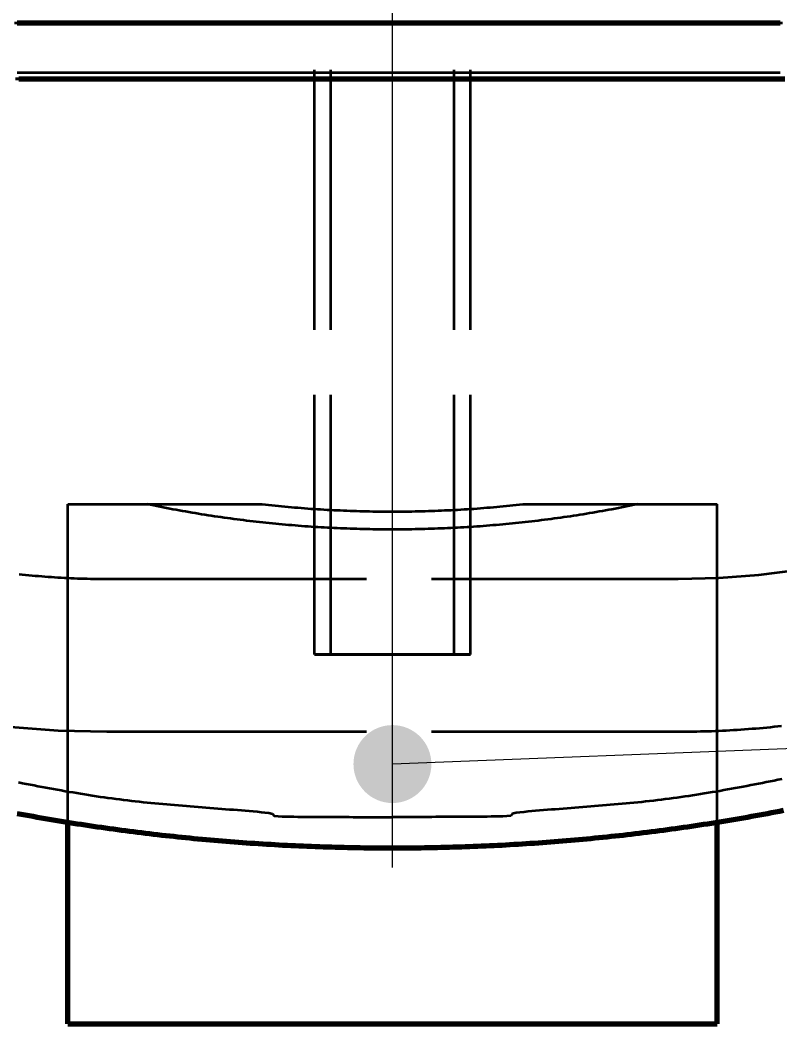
# Model space of a CAD drawing. Header units: millimetres. Extents: x 0 to 2382, y 0 to 420.
# Drawn here: x 150.77 to 162.47, y 210 to 225.45 of the extents above; entities that cross this region are included whole.
import ezdxf

# ---------------------------------------------------------------- set-up
doc = ezdxf.new("R2010")
doc.units = ezdxf.units.MM
doc.linetypes.add('IRAM-E-TRAZOS', pattern=[5, 4, -1])
doc.linetypes.add('IRAM-F-TRAZO-PUNTO', pattern=[20, 15, -2, 1, -2])
for name, color, linetype, lineweight in [('01-VISIBLE', 7, 'CONTINUOUS', 70), ('02-OCULTA', 4, 'IRAM-E-TRAZOS', 35), ('03-EJE', 1, 'IRAM-F-TRAZO-PUNTO', 18), ('04-COTA', 3, 'CONTINUOUS', 18), ('08-FINA', 5, 'CONTINUOUS', 18)]:
    doc.layers.add(name, color=color, linetype=linetype, lineweight=lineweight)
doc.styles.add('ISO3098', font='isocpeur.ttf')
doc.dimstyles.new('FLAMA-IRAM', dxfattribs={"dimtxt": 3.5, "dimasz": 3.5, "dimexe": 2, "dimexo": 1.5, "dimgap": 1, "dimtad": 1, "dimdec": 1, "dimtxsty": 'ISO3098', "dimblk": 'IRAM_FLECHA', "dimblk1": 'IRAM_FLECHA', "dimblk2": 'IRAM_FLECHA', "dimcen": 2.5, "dimclrd": 256, "dimclre": 256, "dimclrt": 256, "dimazin": 3, "dimtfac": 1, "dimtmove": 0, "dimatfit": 3, "dimlwd": 18, "dimlwe": 18})

# ---------------------------------------------------------------- blocks, each defined once
blk = doc.blocks.new('IRAM_FLECHA')
blk.add_solid([(0, 0), (-1, 0.125), (-1, -0.125)])

msp = doc.modelspace()

# ---------------------------------------------------------------- hatches: boundary and pattern name
at = {"layer": '08-FINA'}
h = msp.add_hatch(color=7, dxfattribs=at)
h.dxf.hatch_style = 1
edge = h.paths.add_edge_path()
edge.add_arc((156.5, 214), 0.6, 0, 360)

# ---------------------------------------------------------------- linework, layer by layer
at = {"layer": '01-VISIBLE'}
for p, q in [((151.5, 210), (151.5, 213.106)), ((161.5, 210), (161.5, 213.106)), ((151.5, 210), (161.5, 210))]:
    msp.add_line(p, q, dxfattribs=at)
for points in [[(162.471, 225.405), (162.375, 225.405), (162.279, 225.405), (162.182, 225.405), (162.086, 225.405), (161.99, 225.405), (161.894, 225.405), (161.797, 225.405), (161.701, 225.405), (161.605, 225.405), (161.508, 225.405), (161.412, 225.405), (161.316, 225.405), (161.219, 225.405), (161.123, 225.405), (161.027, 225.405), (160.93, 225.405), (160.834, 225.405), (160.738, 225.405), (160.641, 225.405), (160.545, 225.405), (160.449, 225.405), (160.353, 225.405), (160.256, 225.405), (160.16, 225.405), (160.064, 225.405), (159.967, 225.405), (159.871, 225.405), (159.775, 225.405), (159.678, 225.405), (159.582, 225.405), (159.486, 225.405), (159.389, 225.405), (159.293, 225.405), (159.197, 225.405), (159.1, 225.405), (159.004, 225.405), (158.908, 225.405), (158.812, 225.405), (158.715, 225.405), (158.619, 225.405), (158.523, 225.405), (158.426, 225.405), (158.33, 225.405), (158.234, 225.405), (158.137, 225.405), (158.041, 225.405), (157.945, 225.405), (157.848, 225.405), (157.752, 225.405), (157.656, 225.405), (157.559, 225.405), (157.463, 225.405), (157.367, 225.405), (157.271, 225.405), (157.174, 225.405), (157.078, 225.405), (156.982, 225.405), (156.885, 225.405), (156.789, 225.405), (156.693, 225.405), (156.596, 225.405), (156.5, 225.405), (156.404, 225.405), (156.307, 225.405), (156.211, 225.405), (156.115, 225.405), (156.018, 225.405), (155.922, 225.405), (155.826, 225.405), (155.73, 225.405), (155.633, 225.405), (155.537, 225.405), (155.441, 225.405), (155.344, 225.405), (155.248, 225.405), (155.152, 225.405), (155.055, 225.405), (154.959, 225.405), (154.863, 225.405), (154.766, 225.405), (154.67, 225.405), (154.574, 225.405), (154.477, 225.405), (154.381, 225.405), (154.285, 225.405), (154.189, 225.405), (154.092, 225.405), (153.996, 225.405), (153.9, 225.405), (153.803, 225.405), (153.707, 225.405), (153.611, 225.405), (153.514, 225.405), (153.418, 225.405), (153.322, 225.405), (153.225, 225.405), (153.129, 225.405), (153.033, 225.405), (152.936, 225.405), (152.84, 225.405), (152.744, 225.405), (152.648, 225.405), (152.551, 225.405), (152.455, 225.405), (152.359, 225.405), (152.262, 225.405), (152.166, 225.405), (152.07, 225.405), (151.973, 225.405), (151.877, 225.405), (151.781, 225.405), (151.684, 225.405), (151.588, 225.405), (151.492, 225.405), (151.395, 225.405), (151.299, 225.405), (151.203, 225.405), (151.107, 225.405), (151.01, 225.405), (150.914, 225.405), (150.818, 225.405), (150.721, 225.405)], [(150.748, 224.55), (150.845, 224.55), (150.943, 224.55), (151.04, 224.55), (151.138, 224.55), (151.235, 224.55), (151.333, 224.55), (151.43, 224.55), (151.528, 224.55), (151.625, 224.55), (151.723, 224.55), (151.82, 224.55), (151.918, 224.55), (152.015, 224.55), (152.113, 224.55), (152.21, 224.55), (152.308, 224.55), (152.405, 224.55), (152.503, 224.55), (152.6, 224.55), (152.698, 224.55), (152.795, 224.55), (152.893, 224.55), (152.99, 224.55), (153.088, 224.55), (153.185, 224.55), (153.283, 224.55), (153.38, 224.55), (153.478, 224.55), (153.575, 224.55), (153.673, 224.55), (153.77, 224.55), (153.868, 224.55), (153.965, 224.55), (154.063, 224.55), (154.16, 224.55), (154.258, 224.55), (154.355, 224.55), (154.453, 224.55), (154.55, 224.55), (154.648, 224.55), (154.745, 224.55), (154.843, 224.55), (154.94, 224.55), (155.038, 224.55), (155.135, 224.55), (155.233, 224.55), (155.33, 224.55), (155.428, 224.55), (155.525, 224.55), (155.623, 224.55), (155.72, 224.55), (155.818, 224.55), (155.915, 224.55), (156.013, 224.55), (156.11, 224.55), (156.208, 224.55), (156.305, 224.55), (156.403, 224.55), (156.5, 224.55), (156.598, 224.55), (156.695, 224.55), (156.793, 224.55), (156.89, 224.55), (156.988, 224.55), (157.085, 224.55), (157.183, 224.55), (157.28, 224.55), (157.378, 224.55), (157.475, 224.55), (157.573, 224.55), (157.67, 224.55), (157.768, 224.55), (157.865, 224.55), (157.963, 224.55), (158.06, 224.55), (158.158, 224.55), (158.255, 224.55), (158.353, 224.55), (158.45, 224.55), (158.548, 224.55), (158.645, 224.55), (158.743, 224.55), (158.84, 224.55), (158.938, 224.55), (159.035, 224.55), (159.133, 224.55), (159.23, 224.55), (159.328, 224.55), (159.425, 224.55), (159.523, 224.55), (159.62, 224.55), (159.718, 224.55), (159.815, 224.55), (159.913, 224.55), (160.01, 224.55), (160.108, 224.55), (160.205, 224.55), (160.303, 224.55), (160.4, 224.55), (160.498, 224.55), (160.595, 224.55), (160.693, 224.55), (160.79, 224.55), (160.888, 224.55), (160.985, 224.55), (161.083, 224.55), (161.18, 224.55), (161.278, 224.55), (161.375, 224.55), (161.473, 224.55), (161.57, 224.55), (161.668, 224.55), (161.765, 224.55), (161.863, 224.55), (161.96, 224.55), (162.058, 224.55), (162.155, 224.55), (162.253, 224.55), (162.35, 224.55), (162.448, 224.55), (162.545, 224.55)], [(156.5, 212.71), (156.562, 212.71), (156.625, 212.71), (156.687, 212.711), (156.75, 212.711), (156.812, 212.712), (156.875, 212.712), (156.937, 212.713), (157, 212.714), (157.062, 212.715), (157.125, 212.716), (157.187, 212.717), (157.249, 212.719), (157.312, 212.72), (157.374, 212.722), (157.437, 212.724), (157.499, 212.726), (157.562, 212.728), (157.624, 212.73), (157.686, 212.732), (157.749, 212.734), (157.811, 212.737), (157.874, 212.739), (157.936, 212.742), (157.999, 212.745), (158.061, 212.748), (158.123, 212.751), (158.186, 212.754), (158.248, 212.758), (158.31, 212.761), (158.373, 212.765), (158.435, 212.768), (158.497, 212.772), (158.56, 212.776), (158.622, 212.78), (158.684, 212.785), (158.747, 212.789), (158.809, 212.793), (158.871, 212.798), (158.934, 212.803), (158.996, 212.807), (159.058, 212.812), (159.12, 212.817), (159.183, 212.823), (159.245, 212.828), (159.307, 212.833), (159.369, 212.839), (159.432, 212.845), (159.494, 212.85), (159.556, 212.856), (159.618, 212.862), (159.68, 212.869), (159.742, 212.875), (159.805, 212.881), (159.867, 212.888), (159.929, 212.894), (159.991, 212.901), (160.053, 212.908), (160.115, 212.915), (160.177, 212.922), (160.239, 212.93), (160.301, 212.937), (160.363, 212.945), (160.425, 212.952), (160.487, 212.96), (160.549, 212.968), (160.611, 212.976), (160.673, 212.984), (160.735, 212.993), (160.797, 213.001), (160.859, 213.01), (160.92, 213.018), (160.982, 213.027), (161.044, 213.036), (161.106, 213.045), (161.168, 213.054), (161.229, 213.063), (161.291, 213.073), (161.353, 213.082), (161.415, 213.092), (161.476, 213.102), (161.538, 213.112), (161.6, 213.122), (161.661, 213.132), (161.723, 213.143), (161.784, 213.153), (161.846, 213.164), (161.907, 213.174), (161.969, 213.185), (162.03, 213.196), (162.092, 213.207), (162.153, 213.218), (162.215, 213.23), (162.276, 213.241), (162.338, 213.253), (162.399, 213.265), (162.46, 213.277), (162.521, 213.289)], [(150.724, 213.241), (150.785, 213.23), (150.847, 213.218), (150.908, 213.207), (150.97, 213.196), (151.031, 213.185), (151.093, 213.174), (151.154, 213.164), (151.216, 213.153), (151.277, 213.142), (151.339, 213.132), (151.4, 213.122), (151.462, 213.112), (151.524, 213.102), (151.585, 213.092), (151.647, 213.082), (151.709, 213.073), (151.771, 213.063), (151.832, 213.054), (151.894, 213.045), (151.956, 213.036), (152.018, 213.027), (152.08, 213.018), (152.141, 213.009), (152.203, 213.001), (152.265, 212.992), (152.327, 212.984), (152.389, 212.976), (152.451, 212.968), (152.513, 212.96), (152.575, 212.952), (152.637, 212.945), (152.699, 212.937), (152.761, 212.93), (152.823, 212.922), (152.885, 212.915), (152.947, 212.908), (153.009, 212.901), (153.071, 212.894), (153.133, 212.888), (153.195, 212.881), (153.258, 212.875), (153.32, 212.868), (153.382, 212.862), (153.444, 212.856), (153.506, 212.85), (153.568, 212.845), (153.631, 212.839), (153.693, 212.833), (153.755, 212.828), (153.817, 212.823), (153.88, 212.817), (153.942, 212.812), (154.004, 212.807), (154.066, 212.803), (154.129, 212.798), (154.191, 212.793), (154.253, 212.789), (154.316, 212.785), (154.378, 212.78), (154.44, 212.776), (154.503, 212.772), (154.565, 212.769), (154.627, 212.765), (154.69, 212.761), (154.752, 212.758), (154.814, 212.754), (154.877, 212.751), (154.939, 212.748), (155.001, 212.745), (155.064, 212.742), (155.126, 212.74), (155.189, 212.737), (155.251, 212.734), (155.314, 212.732), (155.376, 212.73), (155.438, 212.728), (155.501, 212.726), (155.563, 212.724), (155.626, 212.722), (155.688, 212.72), (155.751, 212.719), (155.813, 212.717), (155.875, 212.716), (155.938, 212.715), (156, 212.714), (156.063, 212.713), (156.125, 212.712), (156.188, 212.712), (156.25, 212.711), (156.313, 212.711), (156.375, 212.71), (156.438, 212.71), (156.5, 212.71)]]:
    msp.add_lwpolyline(points, dxfattribs=at)
at = {"layer": '02-OCULTA'}
for p, q in [((155.3, 215.685), (155.3, 330.118)), ((155.55, 215.685), (155.55, 330.118)), ((157.45, 215.685), (157.45, 330.118)), ((157.7, 215.685), (157.7, 330.118)), ((151.5, 213.106), (151.5, 218)), ((151.5, 210), (151.5, 218)), ((151.5, 218), (154.494, 218)), ((151.5, 218), (152.727, 218)), ((158.506, 218), (161.5, 218)), ((160.273, 218), (161.5, 218)), ((161.5, 213.106), (161.5, 218)), ((161.5, 210), (161.5, 218)), ((152.1, 216.85), (160.9, 216.85)), ((152.1, 216.85), (160.9, 216.85)), ((152.1, 216.85), (160.9, 216.85)), ((152.1, 216.85), (160.9, 216.85)), ((152.1, 214.5), (160.9, 214.5)), ((152.1, 214.5), (160.9, 214.5)), ((152.1, 214.5), (160.9, 214.5)), ((152.1, 214.5), (160.9, 214.5)), ((151.5, 210), (161.5, 210))]:
    msp.add_line(p, q, dxfattribs=at)
for points in [[(162.508, 225.405), (162.412, 225.405), (162.317, 225.405), (162.222, 225.405), (162.126, 225.405), (162.031, 225.405), (161.936, 225.405), (161.84, 225.405), (161.745, 225.405), (161.65, 225.405), (161.554, 225.405), (161.459, 225.405), (161.363, 225.405), (161.268, 225.405), (161.173, 225.405), (161.077, 225.405), (160.982, 225.405), (160.887, 225.405), (160.791, 225.405), (160.696, 225.405), (160.601, 225.405), (160.505, 225.405), (160.41, 225.405), (160.315, 225.405), (160.219, 225.405), (160.124, 225.405), (160.028, 225.405), (159.933, 225.405), (159.838, 225.405), (159.742, 225.405), (159.647, 225.405), (159.552, 225.405), (159.456, 225.405), (159.361, 225.405), (159.266, 225.405), (159.17, 225.405), (159.075, 225.405), (158.979, 225.405), (158.884, 225.405), (158.789, 225.405), (158.693, 225.405), (158.598, 225.405), (158.503, 225.405), (158.407, 225.405), (158.312, 225.405), (158.217, 225.405), (158.121, 225.405), (158.026, 225.405), (157.93, 225.405), (157.835, 225.405), (157.74, 225.405), (157.644, 225.405), (157.549, 225.405), (157.454, 225.405), (157.358, 225.405), (157.263, 225.405), (157.168, 225.405), (157.072, 225.405), (156.977, 225.405), (156.881, 225.405), (156.786, 225.405), (156.691, 225.405), (156.595, 225.405), (156.5, 225.405), (156.405, 225.405), (156.309, 225.405), (156.214, 225.405), (156.119, 225.405), (156.023, 225.405), (155.928, 225.405), (155.832, 225.405), (155.737, 225.405), (155.642, 225.405), (155.546, 225.405), (155.451, 225.405), (155.356, 225.405), (155.26, 225.405), (155.165, 225.405), (155.07, 225.405), (154.974, 225.405), (154.879, 225.405), (154.783, 225.405), (154.688, 225.405), (154.593, 225.405), (154.497, 225.405), (154.402, 225.405), (154.307, 225.405), (154.211, 225.405), (154.116, 225.405), (154.021, 225.405), (153.925, 225.405), (153.83, 225.405), (153.734, 225.405), (153.639, 225.405), (153.544, 225.405), (153.448, 225.405), (153.353, 225.405), (153.258, 225.405), (153.162, 225.405), (153.067, 225.405), (152.972, 225.405), (152.876, 225.405), (152.781, 225.405), (152.686, 225.405), (152.59, 225.405), (152.495, 225.405), (152.399, 225.405), (152.304, 225.405), (152.209, 225.405), (152.113, 225.405), (152.018, 225.405), (151.923, 225.405), (151.827, 225.405), (151.732, 225.405), (151.637, 225.405), (151.541, 225.405), (151.446, 225.405), (151.35, 225.405), (151.255, 225.405), (151.16, 225.405), (151.064, 225.405), (150.969, 225.405), (150.874, 225.405), (150.778, 225.405), (150.683, 225.405)], [(162.493, 224.55), (162.398, 224.55), (162.303, 224.55), (162.208, 224.55), (162.112, 224.55), (162.017, 224.55), (161.922, 224.55), (161.827, 224.55), (161.732, 224.55), (161.637, 224.55), (161.542, 224.55), (161.447, 224.55), (161.351, 224.55), (161.256, 224.55), (161.161, 224.55), (161.066, 224.55), (160.971, 224.55), (160.876, 224.55), (160.781, 224.55), (160.686, 224.55), (160.59, 224.55), (160.495, 224.55), (160.4, 224.55), (160.305, 224.55), (160.21, 224.55), (160.115, 224.55), (160.02, 224.55), (159.925, 224.55), (159.829, 224.55), (159.734, 224.55), (159.639, 224.55), (159.544, 224.55), (159.449, 224.55), (159.354, 224.55), (159.259, 224.55), (159.164, 224.55), (159.068, 224.55), (158.973, 224.55), (158.878, 224.55), (158.783, 224.55), (158.688, 224.55), (158.593, 224.55), (158.498, 224.55), (158.403, 224.55), (158.307, 224.55), (158.212, 224.55), (158.117, 224.55), (158.022, 224.55), (157.927, 224.55), (157.832, 224.55), (157.737, 224.55), (157.642, 224.55), (157.546, 224.55), (157.451, 224.55), (157.356, 224.55), (157.261, 224.55), (157.166, 224.55), (157.071, 224.55), (156.976, 224.55), (156.881, 224.55), (156.785, 224.55), (156.69, 224.55), (156.595, 224.55), (156.5, 224.55), (156.405, 224.55), (156.31, 224.55), (156.215, 224.55), (156.12, 224.55), (156.024, 224.55), (155.929, 224.55), (155.834, 224.55), (155.739, 224.55), (155.644, 224.55), (155.549, 224.55), (155.454, 224.55), (155.359, 224.55), (155.263, 224.55), (155.168, 224.55), (155.073, 224.55), (154.978, 224.55), (154.883, 224.55), (154.788, 224.55), (154.693, 224.55), (154.598, 224.55), (154.502, 224.55), (154.407, 224.55), (154.312, 224.55), (154.217, 224.55), (154.122, 224.55), (154.027, 224.55), (153.932, 224.55), (153.837, 224.55), (153.741, 224.55), (153.646, 224.55), (153.551, 224.55), (153.456, 224.55), (153.361, 224.55), (153.266, 224.55), (153.171, 224.55), (153.076, 224.55), (152.98, 224.55), (152.885, 224.55), (152.79, 224.55), (152.695, 224.55), (152.6, 224.55), (152.505, 224.55), (152.41, 224.55), (152.315, 224.55), (152.219, 224.55), (152.124, 224.55), (152.029, 224.55), (151.934, 224.55), (151.839, 224.55), (151.744, 224.55), (151.649, 224.55), (151.554, 224.55), (151.458, 224.55), (151.363, 224.55), (151.268, 224.55), (151.173, 224.55), (151.078, 224.55), (150.983, 224.55), (150.888, 224.55), (150.793, 224.55), (150.697, 224.55)], [(150.697, 224.55), (150.793, 224.55), (150.888, 224.55), (150.983, 224.55), (151.078, 224.55), (151.173, 224.55), (151.268, 224.55), (151.363, 224.55), (151.458, 224.55), (151.554, 224.55), (151.649, 224.55), (151.744, 224.55), (151.839, 224.55), (151.934, 224.55), (152.029, 224.55), (152.124, 224.55), (152.219, 224.55), (152.315, 224.55), (152.41, 224.55), (152.505, 224.55), (152.6, 224.55), (152.695, 224.55), (152.79, 224.55), (152.885, 224.55), (152.98, 224.55), (153.076, 224.55), (153.171, 224.55), (153.266, 224.55), (153.361, 224.55), (153.456, 224.55), (153.551, 224.55), (153.646, 224.55), (153.741, 224.55), (153.837, 224.55), (153.932, 224.55), (154.027, 224.55), (154.122, 224.55), (154.217, 224.55), (154.312, 224.55), (154.407, 224.55), (154.502, 224.55), (154.598, 224.55), (154.693, 224.55), (154.788, 224.55), (154.883, 224.55), (154.978, 224.55), (155.073, 224.55), (155.168, 224.55), (155.263, 224.55), (155.359, 224.55), (155.454, 224.55), (155.549, 224.55), (155.644, 224.55), (155.739, 224.55), (155.834, 224.55), (155.929, 224.55), (156.024, 224.55), (156.12, 224.55), (156.215, 224.55), (156.31, 224.55), (156.405, 224.55), (156.5, 224.55), (156.595, 224.55), (156.69, 224.55), (156.785, 224.55), (156.881, 224.55), (156.976, 224.55), (157.071, 224.55), (157.166, 224.55), (157.261, 224.55), (157.356, 224.55), (157.451, 224.55), (157.546, 224.55), (157.642, 224.55), (157.737, 224.55), (157.832, 224.55), (157.927, 224.55), (158.022, 224.55), (158.117, 224.55), (158.212, 224.55), (158.307, 224.55), (158.403, 224.55), (158.498, 224.55), (158.593, 224.55), (158.688, 224.55), (158.783, 224.55), (158.878, 224.55), (158.973, 224.55), (159.068, 224.55), (159.164, 224.55), (159.259, 224.55), (159.354, 224.55), (159.449, 224.55), (159.544, 224.55), (159.639, 224.55), (159.734, 224.55), (159.829, 224.55), (159.925, 224.55), (160.02, 224.55), (160.115, 224.55), (160.21, 224.55), (160.305, 224.55), (160.4, 224.55), (160.495, 224.55), (160.59, 224.55), (160.686, 224.55), (160.781, 224.55), (160.876, 224.55), (160.971, 224.55), (161.066, 224.55), (161.161, 224.55), (161.256, 224.55), (161.351, 224.55), (161.447, 224.55), (161.542, 224.55), (161.637, 224.55), (161.732, 224.55), (161.827, 224.55), (161.922, 224.55), (162.017, 224.55), (162.112, 224.55), (162.208, 224.55), (162.303, 224.55), (162.398, 224.55), (162.493, 224.55)], [(150.721, 224.645), (150.818, 224.645), (150.914, 224.645), (151.01, 224.645), (151.107, 224.645), (151.203, 224.645), (151.299, 224.645), (151.395, 224.645), (151.492, 224.645), (151.588, 224.645), (151.684, 224.645), (151.781, 224.645), (151.877, 224.645), (151.973, 224.645), (152.07, 224.645), (152.166, 224.645), (152.262, 224.645), (152.359, 224.645), (152.455, 224.645), (152.551, 224.645), (152.648, 224.645), (152.744, 224.645), (152.84, 224.645), (152.936, 224.645), (153.033, 224.645), (153.129, 224.645), (153.225, 224.645), (153.322, 224.645), (153.418, 224.645), (153.514, 224.645), (153.611, 224.645), (153.707, 224.645), (153.803, 224.645), (153.9, 224.645), (153.996, 224.645), (154.092, 224.645), (154.189, 224.645), (154.285, 224.645), (154.381, 224.645), (154.477, 224.645), (154.574, 224.645), (154.67, 224.645), (154.766, 224.645), (154.863, 224.645), (154.959, 224.645), (155.055, 224.645), (155.152, 224.645), (155.248, 224.645), (155.344, 224.645), (155.441, 224.645), (155.537, 224.645), (155.633, 224.645), (155.73, 224.645), (155.826, 224.645), (155.922, 224.645), (156.018, 224.645), (156.115, 224.645), (156.211, 224.645), (156.307, 224.645), (156.404, 224.645), (156.5, 224.645), (156.596, 224.645), (156.693, 224.645), (156.789, 224.645), (156.885, 224.645), (156.982, 224.645), (157.078, 224.645), (157.174, 224.645), (157.271, 224.645), (157.367, 224.645), (157.463, 224.645), (157.559, 224.645), (157.656, 224.645), (157.752, 224.645), (157.848, 224.645), (157.945, 224.645), (158.041, 224.645), (158.137, 224.645), (158.234, 224.645), (158.33, 224.645), (158.426, 224.645), (158.523, 224.645), (158.619, 224.645), (158.715, 224.645), (158.812, 224.645), (158.908, 224.645), (159.004, 224.645), (159.1, 224.645), (159.197, 224.645), (159.293, 224.645), (159.389, 224.645), (159.486, 224.645), (159.582, 224.645), (159.678, 224.645), (159.775, 224.645), (159.871, 224.645), (159.967, 224.645), (160.064, 224.645), (160.16, 224.645), (160.256, 224.645), (160.353, 224.645), (160.449, 224.645), (160.545, 224.645), (160.641, 224.645), (160.738, 224.645), (160.834, 224.645), (160.93, 224.645), (161.027, 224.645), (161.123, 224.645), (161.219, 224.645), (161.316, 224.645), (161.412, 224.645), (161.508, 224.645), (161.605, 224.645), (161.701, 224.645), (161.797, 224.645), (161.894, 224.645), (161.99, 224.645), (162.086, 224.645), (162.182, 224.645), (162.279, 224.645), (162.375, 224.645), (162.471, 224.645)], [(150.721, 224.645), (150.818, 224.645), (150.914, 224.645), (151.01, 224.645), (151.107, 224.645), (151.203, 224.645), (151.299, 224.645), (151.395, 224.645), (151.492, 224.645), (151.588, 224.645), (151.684, 224.645), (151.781, 224.645), (151.877, 224.645), (151.973, 224.645), (152.07, 224.645), (152.166, 224.645), (152.262, 224.645), (152.359, 224.645), (152.455, 224.645), (152.551, 224.645), (152.648, 224.645), (152.744, 224.645), (152.84, 224.645), (152.936, 224.645), (153.033, 224.645), (153.129, 224.645), (153.225, 224.645), (153.322, 224.645), (153.418, 224.645), (153.514, 224.645), (153.611, 224.645), (153.707, 224.645), (153.803, 224.645), (153.9, 224.645), (153.996, 224.645), (154.092, 224.645), (154.189, 224.645), (154.285, 224.645), (154.381, 224.645), (154.477, 224.645), (154.574, 224.645), (154.67, 224.645), (154.766, 224.645), (154.863, 224.645), (154.959, 224.645), (155.055, 224.645), (155.152, 224.645), (155.248, 224.645), (155.344, 224.645), (155.441, 224.645), (155.537, 224.645), (155.633, 224.645), (155.73, 224.645), (155.826, 224.645), (155.922, 224.645), (156.018, 224.645), (156.115, 224.645), (156.211, 224.645), (156.307, 224.645), (156.404, 224.645), (156.5, 224.645), (156.596, 224.645), (156.693, 224.645), (156.789, 224.645), (156.885, 224.645), (156.982, 224.645), (157.078, 224.645), (157.174, 224.645), (157.271, 224.645), (157.367, 224.645), (157.463, 224.645), (157.559, 224.645), (157.656, 224.645), (157.752, 224.645), (157.848, 224.645), (157.945, 224.645), (158.041, 224.645), (158.137, 224.645), (158.234, 224.645), (158.33, 224.645), (158.426, 224.645), (158.523, 224.645), (158.619, 224.645), (158.715, 224.645), (158.812, 224.645), (158.908, 224.645), (159.004, 224.645), (159.1, 224.645), (159.197, 224.645), (159.293, 224.645), (159.389, 224.645), (159.486, 224.645), (159.582, 224.645), (159.678, 224.645), (159.775, 224.645), (159.871, 224.645), (159.967, 224.645), (160.064, 224.645), (160.16, 224.645), (160.256, 224.645), (160.353, 224.645), (160.449, 224.645), (160.545, 224.645), (160.641, 224.645), (160.738, 224.645), (160.834, 224.645), (160.93, 224.645), (161.027, 224.645), (161.123, 224.645), (161.219, 224.645), (161.316, 224.645), (161.412, 224.645), (161.508, 224.645), (161.605, 224.645), (161.701, 224.645), (161.797, 224.645), (161.894, 224.645), (161.99, 224.645), (162.086, 224.645), (162.182, 224.645), (162.279, 224.645), (162.375, 224.645), (162.471, 224.645)], [(162.545, 224.55), (162.448, 224.55), (162.35, 224.55), (162.253, 224.55), (162.155, 224.55), (162.058, 224.55), (161.96, 224.55), (161.863, 224.55), (161.765, 224.55), (161.668, 224.55), (161.57, 224.55), (161.473, 224.55), (161.375, 224.55), (161.278, 224.55), (161.18, 224.55), (161.083, 224.55), (160.985, 224.55), (160.888, 224.55), (160.79, 224.55), (160.693, 224.55), (160.595, 224.55), (160.498, 224.55), (160.4, 224.55), (160.303, 224.55), (160.205, 224.55), (160.108, 224.55), (160.01, 224.55), (159.913, 224.55), (159.815, 224.55), (159.718, 224.55), (159.62, 224.55), (159.523, 224.55), (159.425, 224.55), (159.328, 224.55), (159.23, 224.55), (159.133, 224.55), (159.035, 224.55), (158.938, 224.55), (158.84, 224.55), (158.743, 224.55), (158.645, 224.55), (158.548, 224.55), (158.45, 224.55), (158.353, 224.55), (158.255, 224.55), (158.158, 224.55), (158.06, 224.55), (157.963, 224.55), (157.865, 224.55), (157.768, 224.55), (157.67, 224.55), (157.573, 224.55), (157.475, 224.55), (157.378, 224.55), (157.28, 224.55), (157.183, 224.55), (157.085, 224.55), (156.988, 224.55), (156.89, 224.55), (156.793, 224.55), (156.695, 224.55), (156.598, 224.55), (156.5, 224.55), (156.403, 224.55), (156.305, 224.55), (156.208, 224.55), (156.11, 224.55), (156.013, 224.55), (155.915, 224.55), (155.818, 224.55), (155.72, 224.55), (155.623, 224.55), (155.525, 224.55), (155.428, 224.55), (155.33, 224.55), (155.233, 224.55), (155.135, 224.55), (155.038, 224.55), (154.94, 224.55), (154.843, 224.55), (154.745, 224.55), (154.648, 224.55), (154.55, 224.55), (154.453, 224.55), (154.355, 224.55), (154.258, 224.55), (154.16, 224.55), (154.063, 224.55), (153.965, 224.55), (153.868, 224.55), (153.77, 224.55), (153.673, 224.55), (153.575, 224.55), (153.478, 224.55), (153.38, 224.55), (153.283, 224.55), (153.185, 224.55), (153.088, 224.55), (152.99, 224.55), (152.893, 224.55), (152.795, 224.55), (152.698, 224.55), (152.6, 224.55), (152.503, 224.55), (152.405, 224.55), (152.308, 224.55), (152.21, 224.55), (152.113, 224.55), (152.015, 224.55), (151.918, 224.55), (151.82, 224.55), (151.723, 224.55), (151.625, 224.55), (151.528, 224.55), (151.43, 224.55), (151.333, 224.55), (151.235, 224.55), (151.138, 224.55), (151.04, 224.55), (150.943, 224.55), (150.845, 224.55), (150.748, 224.55)], [(160.273, 218), (160.224, 217.99), (160.175, 217.98), (160.126, 217.969), (160.077, 217.96), (160.028, 217.95), (159.979, 217.94), (159.93, 217.931), (159.881, 217.921), (159.832, 217.912), (159.783, 217.903), (159.734, 217.894), (159.684, 217.886), (159.635, 217.877), (159.586, 217.869), (159.536, 217.86), (159.487, 217.852), (159.438, 217.844), (159.388, 217.836), (159.339, 217.828), (159.29, 217.821), (159.24, 217.813), (159.191, 217.806), (159.141, 217.799), (159.092, 217.792), (159.042, 217.785), (158.993, 217.778), (158.943, 217.771), (158.893, 217.765), (158.844, 217.758), (158.794, 217.752), (158.745, 217.746), (158.695, 217.74), (158.645, 217.734), (158.596, 217.728), (158.546, 217.723), (158.496, 217.717), (158.447, 217.712), (158.397, 217.707), (158.347, 217.702), (158.297, 217.697), (158.248, 217.692), (158.198, 217.688), (158.148, 217.683), (158.098, 217.679), (158.048, 217.675), (157.998, 217.671), (157.949, 217.667), (157.899, 217.663), (157.849, 217.659), (157.799, 217.656), (157.749, 217.652), (157.699, 217.649), (157.649, 217.646), (157.599, 217.643), (157.55, 217.64), (157.5, 217.637), (157.45, 217.635), (157.4, 217.632), (157.35, 217.63), (157.3, 217.628), (157.25, 217.626), (157.2, 217.624), (157.15, 217.622), (157.1, 217.62), (157.05, 217.619), (157, 217.617), (156.95, 217.616), (156.9, 217.615), (156.85, 217.614), (156.8, 217.613), (156.75, 217.612), (156.7, 217.612), (156.65, 217.611), (156.6, 217.611), (156.55, 217.611), (156.5, 217.611), (156.45, 217.611), (156.4, 217.611), (156.35, 217.611), (156.3, 217.612), (156.25, 217.612), (156.2, 217.613), (156.15, 217.614), (156.1, 217.615), (156.05, 217.616), (156, 217.617), (155.95, 217.619), (155.9, 217.62), (155.85, 217.622), (155.8, 217.624), (155.75, 217.626), (155.7, 217.628), (155.65, 217.63), (155.6, 217.632), (155.55, 217.635), (155.5, 217.637), (155.45, 217.64), (155.401, 217.643), (155.351, 217.646), (155.301, 217.649), (155.251, 217.652), (155.201, 217.656), (155.151, 217.659), (155.101, 217.663), (155.051, 217.667), (155.002, 217.671), (154.952, 217.675), (154.902, 217.679), (154.852, 217.683), (154.802, 217.688), (154.752, 217.692), (154.703, 217.697), (154.653, 217.702), (154.603, 217.707), (154.553, 217.712), (154.504, 217.717), (154.454, 217.723), (154.404, 217.728), (154.355, 217.734), (154.305, 217.74), (154.255, 217.746), (154.206, 217.752), (154.156, 217.758), (154.107, 217.765), (154.057, 217.771), (154.007, 217.778), (153.958, 217.785), (153.908, 217.792), (153.859, 217.799), (153.809, 217.806), (153.76, 217.813), (153.71, 217.821), (153.661, 217.828), (153.612, 217.836), (153.562, 217.844), (153.513, 217.852), (153.464, 217.86), (153.414, 217.869), (153.365, 217.877), (153.316, 217.886), (153.266, 217.894), (153.217, 217.903), (153.168, 217.912), (153.119, 217.921), (153.07, 217.931), (153.021, 217.94), (152.972, 217.95), (152.923, 217.96), (152.874, 217.969), (152.825, 217.98), (152.776, 217.99), (152.727, 218)], [(152.727, 218), (152.777, 218), (152.828, 218), (152.878, 218), (152.929, 218), (152.979, 218), (153.03, 218), (153.08, 218), (153.131, 218), (153.181, 218), (153.232, 218), (153.282, 218), (153.333, 218), (153.383, 218), (153.434, 218), (153.484, 218), (153.535, 218), (153.585, 218), (153.636, 218), (153.686, 218), (153.737, 218), (153.787, 218), (153.838, 218), (153.888, 218), (153.939, 218), (153.989, 218), (154.04, 218), (154.09, 218), (154.141, 218), (154.191, 218), (154.242, 218), (154.292, 218), (154.343, 218), (154.393, 218), (154.444, 218), (154.494, 218)], [(154.494, 218), (154.544, 217.994), (154.594, 217.989), (154.644, 217.984), (154.694, 217.979), (154.744, 217.974), (154.794, 217.969), (154.844, 217.964), (154.894, 217.959), (154.944, 217.955), (154.994, 217.951), (155.044, 217.947), (155.094, 217.943), (155.145, 217.939), (155.195, 217.935), (155.245, 217.931), (155.295, 217.928), (155.345, 217.925), (155.395, 217.922), (155.445, 217.919), (155.496, 217.916), (155.546, 217.913), (155.596, 217.91), (155.646, 217.908), (155.696, 217.906), (155.746, 217.903), (155.797, 217.901), (155.847, 217.9), (155.897, 217.898), (155.947, 217.896), (155.998, 217.895), (156.048, 217.893), (156.098, 217.892), (156.148, 217.891), (156.199, 217.89), (156.249, 217.889), (156.299, 217.889), (156.349, 217.888), (156.4, 217.888), (156.45, 217.888), (156.5, 217.888), (156.55, 217.888), (156.6, 217.888), (156.651, 217.888), (156.701, 217.889), (156.751, 217.889), (156.801, 217.89), (156.852, 217.891), (156.902, 217.892), (156.952, 217.893), (157.002, 217.895), (157.053, 217.896), (157.103, 217.898), (157.153, 217.9), (157.203, 217.901), (157.254, 217.903), (157.304, 217.906), (157.354, 217.908), (157.404, 217.91), (157.454, 217.913), (157.504, 217.916), (157.555, 217.919), (157.605, 217.922), (157.655, 217.925), (157.705, 217.928), (157.755, 217.931), (157.805, 217.935), (157.855, 217.939), (157.906, 217.943), (157.956, 217.947), (158.006, 217.951), (158.056, 217.955), (158.106, 217.959), (158.156, 217.964), (158.206, 217.969), (158.256, 217.974), (158.306, 217.979), (158.356, 217.984), (158.406, 217.989), (158.456, 217.994), (158.506, 218)], [(158.506, 218), (158.556, 218), (158.607, 218), (158.657, 218), (158.708, 218), (158.758, 218), (158.809, 218), (158.859, 218), (158.91, 218), (158.96, 218), (159.011, 218), (159.061, 218), (159.112, 218), (159.162, 218), (159.213, 218), (159.263, 218), (159.314, 218), (159.364, 218), (159.415, 218), (159.465, 218), (159.516, 218), (159.566, 218), (159.617, 218), (159.667, 218), (159.718, 218), (159.768, 218), (159.819, 218), (159.869, 218), (159.92, 218), (159.97, 218), (160.021, 218), (160.071, 218), (160.122, 218), (160.172, 218), (160.223, 218), (160.273, 218)], [(150.75, 216.925), (150.8, 216.92), (150.85, 216.914), (150.9, 216.909), (150.95, 216.905), (150.999, 216.9), (151.049, 216.896), (151.099, 216.891), (151.149, 216.887), (151.199, 216.883), (151.249, 216.88), (151.299, 216.876), (151.349, 216.873), (151.399, 216.87), (151.449, 216.867), (151.499, 216.865), (151.549, 216.862), (151.599, 216.86), (151.649, 216.858), (151.699, 216.857), (151.749, 216.855), (151.799, 216.854), (151.85, 216.853), (151.9, 216.852), (151.95, 216.851), (152, 216.85), (152.05, 216.85), (152.1, 216.85)], [(150.75, 216.925), (150.8, 216.92), (150.85, 216.914), (150.9, 216.909), (150.95, 216.905), (150.999, 216.9), (151.049, 216.896), (151.099, 216.891), (151.149, 216.887), (151.199, 216.883), (151.249, 216.88), (151.299, 216.876), (151.349, 216.873), (151.399, 216.87), (151.449, 216.867), (151.499, 216.865), (151.549, 216.862), (151.599, 216.86), (151.649, 216.858), (151.699, 216.857), (151.749, 216.855), (151.799, 216.854), (151.85, 216.853), (151.9, 216.852), (151.95, 216.851), (152, 216.85), (152.05, 216.85), (152.1, 216.85)], [(150.75, 216.925), (150.8, 216.92), (150.85, 216.914), (150.9, 216.909), (150.95, 216.905), (150.999, 216.9), (151.049, 216.896), (151.099, 216.891), (151.149, 216.887), (151.199, 216.883), (151.249, 216.88), (151.299, 216.876), (151.349, 216.873), (151.399, 216.87), (151.449, 216.867), (151.499, 216.865), (151.549, 216.862), (151.599, 216.86), (151.649, 216.858), (151.699, 216.857), (151.749, 216.855), (151.799, 216.854), (151.85, 216.853), (151.9, 216.852), (151.95, 216.851), (152, 216.85), (152.05, 216.85), (152.1, 216.85)], [(150.75, 216.925), (150.8, 216.92), (150.85, 216.914), (150.9, 216.909), (150.95, 216.905), (150.999, 216.9), (151.049, 216.896), (151.099, 216.891), (151.149, 216.887), (151.199, 216.883), (151.249, 216.88), (151.299, 216.876), (151.349, 216.873), (151.399, 216.87), (151.449, 216.867), (151.499, 216.865), (151.549, 216.862), (151.599, 216.86), (151.649, 216.858), (151.699, 216.857), (151.749, 216.855), (151.799, 216.854), (151.85, 216.853), (151.9, 216.852), (151.95, 216.851), (152, 216.85), (152.05, 216.85), (152.1, 216.85)], [(157.7, 215.685), (157.65, 215.685), (157.6, 215.685), (157.55, 215.685), (157.5, 215.685), (157.45, 215.685), (157.4, 215.685), (157.35, 215.685), (157.3, 215.685), (157.25, 215.685), (157.2, 215.685), (157.15, 215.685), (157.1, 215.685), (157.05, 215.685), (157, 215.685), (156.95, 215.685), (156.9, 215.685), (156.85, 215.685), (156.8, 215.685), (156.75, 215.685), (156.7, 215.685), (156.65, 215.685), (156.6, 215.685), (156.55, 215.685), (156.5, 215.685), (156.45, 215.685), (156.4, 215.685), (156.35, 215.685), (156.3, 215.685), (156.25, 215.685), (156.2, 215.685), (156.15, 215.685), (156.1, 215.685), (156.05, 215.685), (156, 215.685), (155.95, 215.685), (155.9, 215.685), (155.85, 215.685), (155.8, 215.685), (155.75, 215.685), (155.7, 215.685), (155.65, 215.685), (155.6, 215.685), (155.55, 215.685), (155.5, 215.685), (155.45, 215.685), (155.4, 215.685), (155.35, 215.685), (155.3, 215.685)], [(155.3, 215.685), (155.35, 215.685), (155.4, 215.685), (155.45, 215.685), (155.5, 215.685), (155.55, 215.685), (155.6, 215.685), (155.65, 215.685), (155.7, 215.685), (155.75, 215.685), (155.8, 215.685), (155.85, 215.685), (155.9, 215.685), (155.95, 215.685), (156, 215.685), (156.05, 215.685), (156.1, 215.685), (156.15, 215.685), (156.2, 215.685), (156.25, 215.685), (156.3, 215.685), (156.35, 215.685), (156.4, 215.685), (156.45, 215.685), (156.5, 215.685), (156.55, 215.685), (156.6, 215.685), (156.65, 215.685), (156.7, 215.685), (156.75, 215.685), (156.8, 215.685), (156.85, 215.685), (156.9, 215.685), (156.95, 215.685), (157, 215.685), (157.05, 215.685), (157.1, 215.685), (157.15, 215.685), (157.2, 215.685), (157.25, 215.685), (157.3, 215.685), (157.35, 215.685), (157.4, 215.685), (157.45, 215.685), (157.5, 215.685), (157.55, 215.685), (157.6, 215.685), (157.65, 215.685), (157.7, 215.685)], [(157.45, 215.685), (157.4, 215.685), (157.35, 215.685), (157.3, 215.685), (157.25, 215.685), (157.2, 215.685), (157.15, 215.685), (157.1, 215.685), (157.05, 215.685), (157, 215.685), (156.95, 215.685), (156.9, 215.685), (156.85, 215.685), (156.8, 215.685), (156.75, 215.685), (156.7, 215.685), (156.65, 215.685), (156.6, 215.685), (156.55, 215.685), (156.5, 215.685), (156.45, 215.685), (156.4, 215.685), (156.35, 215.685), (156.3, 215.685), (156.25, 215.685), (156.2, 215.685), (156.15, 215.685), (156.1, 215.685), (156.05, 215.685), (156, 215.685), (155.95, 215.685), (155.9, 215.685), (155.85, 215.685), (155.8, 215.685), (155.75, 215.685), (155.7, 215.685), (155.65, 215.685), (155.6, 215.685), (155.55, 215.685)], [(155.55, 215.685), (155.6, 215.685), (155.65, 215.685), (155.7, 215.685), (155.75, 215.685), (155.8, 215.685), (155.85, 215.685), (155.9, 215.685), (155.95, 215.685), (156, 215.685), (156.05, 215.685), (156.1, 215.685), (156.15, 215.685), (156.2, 215.685), (156.25, 215.685), (156.3, 215.685), (156.35, 215.685), (156.4, 215.685), (156.45, 215.685), (156.5, 215.685), (156.55, 215.685), (156.6, 215.685), (156.65, 215.685), (156.7, 215.685), (156.75, 215.685), (156.8, 215.685), (156.85, 215.685), (156.9, 215.685), (156.95, 215.685), (157, 215.685), (157.05, 215.685), (157.1, 215.685), (157.15, 215.685), (157.2, 215.685), (157.25, 215.685), (157.3, 215.685), (157.35, 215.685), (157.4, 215.685), (157.45, 215.685)], [(160.9, 214.5), (160.957, 214.5), (161.014, 214.5), (161.071, 214.501), (161.128, 214.502), (161.185, 214.503), (161.242, 214.504), (161.299, 214.505), (161.355, 214.507), (161.412, 214.509), (161.469, 214.511), (161.526, 214.514), (161.583, 214.516), (161.64, 214.519), (161.697, 214.522), (161.754, 214.525), (161.81, 214.529), (161.867, 214.532), (161.924, 214.536), (161.981, 214.54), (162.038, 214.545), (162.094, 214.549), (162.151, 214.554), (162.208, 214.559), (162.265, 214.564), (162.321, 214.57), (162.378, 214.576), (162.435, 214.581), (162.491, 214.588)], [(160.9, 214.5), (160.957, 214.5), (161.014, 214.5), (161.071, 214.501), (161.128, 214.502), (161.185, 214.503), (161.242, 214.504), (161.299, 214.505), (161.355, 214.507), (161.412, 214.509), (161.469, 214.511), (161.526, 214.514), (161.583, 214.516), (161.64, 214.519), (161.697, 214.522), (161.754, 214.525), (161.81, 214.529), (161.867, 214.532), (161.924, 214.536), (161.981, 214.54), (162.038, 214.545), (162.094, 214.549), (162.151, 214.554), (162.208, 214.559), (162.265, 214.564), (162.321, 214.57), (162.378, 214.576), (162.435, 214.581), (162.491, 214.588)], [(160.9, 214.5), (160.957, 214.5), (161.014, 214.5), (161.071, 214.501), (161.128, 214.502), (161.185, 214.503), (161.242, 214.504), (161.299, 214.505), (161.355, 214.507), (161.412, 214.509), (161.469, 214.511), (161.526, 214.514), (161.583, 214.516), (161.64, 214.519), (161.697, 214.522), (161.754, 214.525), (161.81, 214.529), (161.867, 214.532), (161.924, 214.536), (161.981, 214.54), (162.038, 214.545), (162.094, 214.549), (162.151, 214.554), (162.208, 214.559), (162.265, 214.564), (162.321, 214.57), (162.378, 214.576), (162.435, 214.581), (162.491, 214.588)], [(160.9, 214.5), (160.957, 214.5), (161.014, 214.5), (161.071, 214.501), (161.128, 214.502), (161.185, 214.503), (161.242, 214.504), (161.299, 214.505), (161.355, 214.507), (161.412, 214.509), (161.469, 214.511), (161.526, 214.514), (161.583, 214.516), (161.64, 214.519), (161.697, 214.522), (161.754, 214.525), (161.81, 214.529), (161.867, 214.532), (161.924, 214.536), (161.981, 214.54), (162.038, 214.545), (162.094, 214.549), (162.151, 214.554), (162.208, 214.559), (162.265, 214.564), (162.321, 214.57), (162.378, 214.576), (162.435, 214.581), (162.491, 214.588)], [(150.743, 213.72), (150.803, 213.708), (150.862, 213.697), (150.922, 213.685), (150.982, 213.673), (151.041, 213.662), (151.101, 213.651), (151.161, 213.639), (151.22, 213.628), (151.28, 213.617), (151.34, 213.607), (151.4, 213.596), (151.459, 213.585), (151.519, 213.575), (151.579, 213.565), (151.639, 213.555), (151.699, 213.545), (151.759, 213.535), (151.819, 213.526), (151.879, 213.516), (151.939, 213.507), (151.999, 213.498), (152.059, 213.49), (152.119, 213.481), (152.179, 213.473), (152.239, 213.465), (152.3, 213.458), (152.36, 213.45), (152.42, 213.443), (152.481, 213.436), (152.541, 213.429), (152.601, 213.423), (152.662, 213.416), (152.722, 213.41), (152.782, 213.404), (152.843, 213.398), (152.903, 213.392), (152.964, 213.387), (153.024, 213.381), (153.085, 213.376), (153.145, 213.371), (153.206, 213.366), (153.266, 213.36), (153.327, 213.355), (153.387, 213.351), (153.448, 213.346), (153.508, 213.341), (153.569, 213.336), (153.629, 213.331), (153.69, 213.327), (153.75, 213.322), (153.811, 213.317), (153.872, 213.313), (153.932, 213.308), (153.993, 213.303), (154.053, 213.299), (154.114, 213.294), (154.174, 213.289), (154.235, 213.284), (154.295, 213.279), (154.356, 213.273), (154.416, 213.268), (154.477, 213.262), (154.537, 213.255), (154.597, 213.247), (154.655, 213.232), (154.679, 213.202), (154.739, 213.198), (154.8, 213.195), (154.861, 213.193), (154.921, 213.192), (154.982, 213.191), (155.043, 213.19), (155.103, 213.189), (155.164, 213.189), (155.225, 213.188), (155.286, 213.188), (155.346, 213.187), (155.407, 213.187), (155.468, 213.187), (155.528, 213.187), (155.589, 213.186), (155.65, 213.186), (155.711, 213.186), (155.771, 213.186), (155.832, 213.186), (155.893, 213.185), (155.954, 213.185), (156.014, 213.185), (156.075, 213.185), (156.136, 213.185), (156.196, 213.185), (156.257, 213.185), (156.318, 213.185), (156.379, 213.185), (156.439, 213.185), (156.5, 213.185)], [(162.496, 213.767), (162.436, 213.755), (162.376, 213.743), (162.317, 213.732), (162.257, 213.72), (162.198, 213.708), (162.138, 213.697), (162.079, 213.685), (162.019, 213.674), (161.959, 213.662), (161.9, 213.651), (161.84, 213.64), (161.78, 213.629), (161.721, 213.618), (161.661, 213.607), (161.601, 213.596), (161.541, 213.585), (161.481, 213.575), (161.422, 213.565), (161.362, 213.555), (161.302, 213.545), (161.242, 213.535), (161.182, 213.526), (161.122, 213.516), (161.062, 213.507), (161.002, 213.499), (160.942, 213.49), (160.882, 213.482), (160.821, 213.474), (160.761, 213.466), (160.701, 213.458), (160.641, 213.451), (160.58, 213.443), (160.52, 213.436), (160.46, 213.429), (160.399, 213.423), (160.339, 213.416), (160.279, 213.41), (160.218, 213.404), (160.158, 213.398), (160.097, 213.392), (160.037, 213.387), (159.976, 213.381), (159.916, 213.376), (159.855, 213.371), (159.795, 213.366), (159.734, 213.361), (159.674, 213.356), (159.613, 213.351), (159.553, 213.346), (159.492, 213.341), (159.432, 213.336), (159.371, 213.332), (159.311, 213.327), (159.25, 213.322), (159.19, 213.317), (159.129, 213.313), (159.069, 213.308), (159.008, 213.303), (158.948, 213.299), (158.887, 213.294), (158.826, 213.289), (158.766, 213.284), (158.705, 213.279), (158.645, 213.274), (158.585, 213.268), (158.524, 213.262), (158.464, 213.255), (158.404, 213.247), (158.345, 213.232), (158.321, 213.202), (158.261, 213.198), (158.2, 213.195), (158.139, 213.193), (158.079, 213.192), (158.018, 213.191), (157.957, 213.19), (157.896, 213.189), (157.836, 213.189), (157.775, 213.188), (157.714, 213.188), (157.654, 213.187), (157.593, 213.187), (157.532, 213.187), (157.471, 213.187), (157.411, 213.186), (157.35, 213.186), (157.289, 213.186), (157.229, 213.186), (157.168, 213.186), (157.107, 213.185), (157.046, 213.185), (156.986, 213.185), (156.925, 213.185), (156.864, 213.185), (156.804, 213.185), (156.743, 213.185), (156.682, 213.185), (156.621, 213.185), (156.561, 213.185), (156.5, 213.185)]]:
    msp.add_lwpolyline(points, dxfattribs=at)
for centre, radius, start, end in [((152.1, 229), 14.5, 180, -90), ((152.1, 229), 14.5, 180, -90), ((152.1, 229), 14.5, 180, -90), ((152.1, 229), 14.5, 180, -90), ((160.9, 229), 12.15, -90, 0), ((160.9, 229), 12.15, -90, 0), ((160.9, 229), 12.15, -90, 0), ((160.9, 229), 12.15, -90, 0)]:
    msp.add_arc(centre, radius, start, end, dxfattribs=at)
at = {"layer": '03-EJE'}
msp.add_line((156.5, 212.41), (156.5, 342.362), dxfattribs=at)
at = {"layer": '08-FINA'}
msp.add_line((204.003, 215.845), (156.5, 214), dxfattribs=at)

# ---------------------------------------------------------------- dimensions: what is measured, and where the dimension line sits
at = {"layer": '04-COTA'}
msp.add_linear_dim(base=(113, 210), p1=(137, 210), p2=(153.5, 331.738), angle=90, dimstyle='FLAMA-IRAM', override={"dimlfac": 10}, dxfattribs=at).render()

doc.saveas('drawing.dxf')
